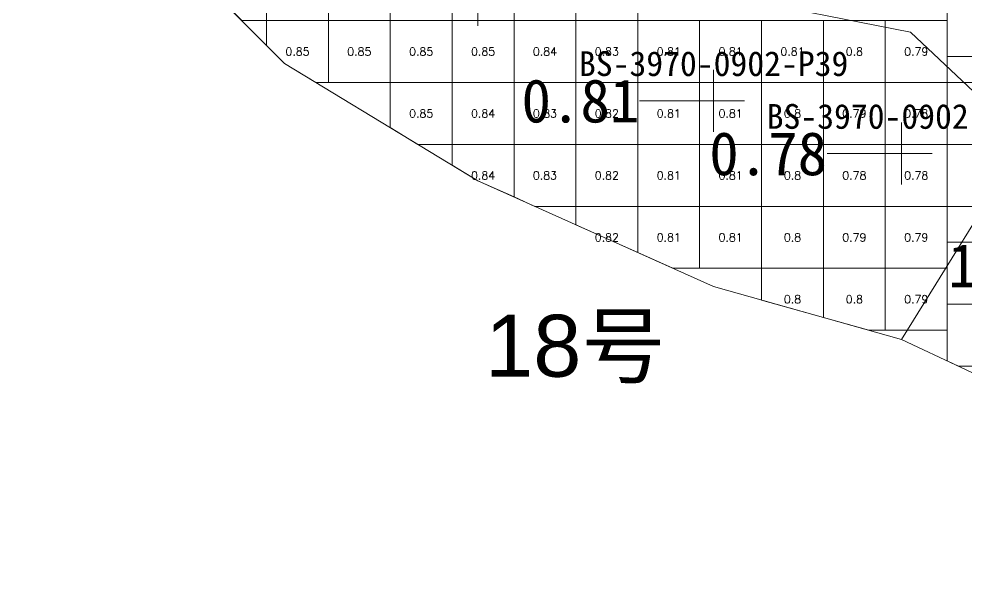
# Model space of a CAD drawing. Header units: inches. Extents: x 469759 to 470079, y 4349683 to 4349873.
# Drawn here: x 469880.54 to 469895.84, y 4349697.09 to 4349706.12 of the extents above; entities that cross this region are included whole.
import ezdxf
from ezdxf.enums import TextEntityAlignment as Align

# ---------------------------------------------------------------- set-up
doc = ezdxf.new("R2010")
doc.units = ezdxf.units.IN
doc.header["$MEASUREMENT"] = 0
for name, color, linetype, lineweight in [('孔口文字', 7, 'Continuous', 0), ('点', 7, 'Continuous', 0), ('爆区方格网', 7, 'Continuous', 0), ('线条', 7, 'Continuous', 0), ('钻孔', 7, 'Continuous', 0)]:
    doc.layers.add(name, color=color, linetype=linetype, lineweight=lineweight)
doc.styles.add('3dmine_textStyle_1', font='txt.shx', dxfattribs={"height": 1, "bigfont": 'gbcbig.shx'})
doc.styles.add('3dmine_textStyle_2', font='arial.ttf', dxfattribs={"height": 1})
doc.styles.add('3dmine_textStyle_3', font='SimSun.ttf', dxfattribs={"height": 1})

msp = doc.modelspace()

# ---------------------------------------------------------------- hatches: boundary and pattern name
at = {"layer": '钻孔', "linetype": 'Continuous', "lineweight": 0, "true_color": 0x00ffff, "extrusion": (0, 1, 0)}
for points in [[(-469892.765, 3959.613), (-469891.765, 3959.613), (-469891.765, 3971.613), (-469892.765, 3971.613)], [(-469895.799, 3959.523), (-469894.799, 3959.523), (-469894.799, 3971.523), (-469895.799, 3971.523)]]:
    msp.add_hatch(color=4, dxfattribs=at).paths.add_polyline_path(points, flags=0)

# ---------------------------------------------------------------- linework, layer by layer
at = {"color": 5, "linetype": 'Continuous', "lineweight": 0, "true_color": 0x0000ff}
msp.add_lwpolyline([(469922.715, 4349702.65), (469918.259, 4349703.257), (469916.336, 4349706.015), (469908.883, 4349706.209), (469905.8, 4349704.412), (469905.452, 4349702.475), (469902.186, 4349700.604), (469902.407, 4349697.09), (469898.66, 4349699.136), (469894.799, 4349700.944), (469896.801, 4349704.163), (469894.947, 4349705.902), (469891.977, 4349706.493), (469889.894, 4349706.624), (469888.385, 4349708.117), (469890.698, 4349710.086), (469888.746, 4349711.711), (469884.89, 4349709.988), (469881.832, 4349708.397), (469880.538, 4349711.441), (469883.538, 4349714.441)], dxfattribs=at)
at = {"color": 4, "linetype": 'Continuous', "lineweight": 0, "true_color": 0x00ffff}
msp.add_lwpolyline([(469894.799, 4349700.944), (469896.801, 4349704.163), (469894.947, 4349705.902), (469891.977, 4349706.493), (469889.894, 4349706.624), (469888.385, 4349708.117), (469890.698, 4349710.086), (469888.746, 4349711.711), (469884.89, 4349709.988), (469881.832, 4349708.397), (469884.832, 4349705.397), (469887.955, 4349703.505), (469891.765, 4349701.796), (469894.799, 4349700.944), (469896.801, 4349704.163), (469894.799, 4349700.944)], dxfattribs=at)
at = {"layer": '点', "color": 138, "linetype": 'Continuous', "lineweight": 0, "true_color": 0x004c4c}
for points, elevation in [([(469887.955, 4349706.005), (469887.955, 4349707.005)], 3971.661), ([(469891.765, 4349704.296), (469891.765, 4349705.296)], 3971.613), ([(469892.265, 4349704.796), (469891.265, 4349704.796)], 3971.613), ([(469894.799, 4349703.444), (469894.799, 4349704.444)], 3971.523), ([(469895.299, 4349703.944), (469894.299, 4349703.944)], 3971.523)]:
    msp.add_lwpolyline(points, dxfattribs=dict(at, elevation=elevation))
at = {"layer": '爆区方格网', "color": 4, "linetype": 'Continuous', "lineweight": 0, "true_color": 0x00ffff, "elevation": 3971.523}
for points in [[(469884.539, 4349706.091), (469884.138, 4349706.091), (469883.539, 4349706.69), (469883.539, 4349707.091), (469884.539, 4349707.091), (469884.539, 4349706.091)], [(469885.539, 4349706.091), (469884.539, 4349706.091), (469884.539, 4349707.091), (469885.539, 4349707.091), (469885.539, 4349706.091)], [(469886.539, 4349706.091), (469885.539, 4349706.091), (469885.539, 4349707.091), (469886.539, 4349707.091), (469886.539, 4349706.091)], [(469887.539, 4349706.091), (469886.539, 4349706.091), (469886.539, 4349707.091), (469887.539, 4349707.091), (469887.539, 4349706.091)], [(469888.539, 4349706.091), (469887.539, 4349706.091), (469887.539, 4349707.091), (469888.539, 4349707.091), (469888.539, 4349706.091)], [(469889.539, 4349706.091), (469888.539, 4349706.091), (469888.539, 4349707.091), (469889.539, 4349707.091), (469889.539, 4349706.091)], [(469890.539, 4349706.091), (469889.539, 4349706.091), (469889.539, 4349707.091), (469890.539, 4349707.091), (469890.539, 4349706.091)], [(469885.539, 4349705.091), (469885.337, 4349705.091), (469884.832, 4349705.397), (469884.539, 4349705.69), (469884.539, 4349706.091), (469885.539, 4349706.091), (469885.539, 4349705.091)], [(469886.539, 4349705.091), (469885.539, 4349705.091), (469885.539, 4349706.091), (469886.539, 4349706.091), (469886.539, 4349705.091)], [(469887.539, 4349705.091), (469886.539, 4349705.091), (469886.539, 4349706.091), (469887.539, 4349706.091), (469887.539, 4349705.091)], [(469888.539, 4349705.091), (469887.539, 4349705.091), (469887.539, 4349706.091), (469888.539, 4349706.091), (469888.539, 4349705.091)], [(469889.539, 4349705.091), (469888.539, 4349705.091), (469888.539, 4349706.091), (469889.539, 4349706.091), (469889.539, 4349705.091)], [(469890.539, 4349705.091), (469889.539, 4349705.091), (469889.539, 4349706.091), (469890.539, 4349706.091), (469890.539, 4349705.091)], [(469891.539, 4349705.091), (469890.539, 4349705.091), (469890.539, 4349706.091), (469891.539, 4349706.091), (469891.539, 4349705.091)], [(469892.539, 4349705.091), (469891.539, 4349705.091), (469891.539, 4349706.091), (469892.539, 4349706.091), (469892.539, 4349705.091)], [(469893.539, 4349705.091), (469892.539, 4349705.091), (469892.539, 4349706.091), (469893.539, 4349706.091), (469893.539, 4349705.091)], [(469894.539, 4349705.091), (469893.539, 4349705.091), (469893.539, 4349706.091), (469894.539, 4349706.091), (469894.539, 4349705.091)], [(469895.539, 4349705.091), (469894.539, 4349705.091), (469894.539, 4349706.091), (469895.539, 4349706.091), (469895.539, 4349705.091)], [(469887.539, 4349704.091), (469886.987, 4349704.091), (469886.539, 4349704.363), (469886.539, 4349705.091), (469887.539, 4349705.091), (469887.539, 4349704.091)], [(469888.539, 4349704.091), (469887.539, 4349704.091), (469887.539, 4349705.091), (469888.539, 4349705.091), (469888.539, 4349704.091)], [(469889.539, 4349704.091), (469888.539, 4349704.091), (469888.539, 4349705.091), (469889.539, 4349705.091), (469889.539, 4349704.091)], [(469890.539, 4349704.091), (469889.539, 4349704.091), (469889.539, 4349705.091), (469890.539, 4349705.091), (469890.539, 4349704.091)], [(469891.539, 4349704.091), (469890.539, 4349704.091), (469890.539, 4349705.091), (469891.539, 4349705.091), (469891.539, 4349704.091)], [(469892.539, 4349704.091), (469891.539, 4349704.091), (469891.539, 4349705.091), (469892.539, 4349705.091), (469892.539, 4349704.091)], [(469893.539, 4349704.091), (469892.539, 4349704.091), (469892.539, 4349705.091), (469893.539, 4349705.091), (469893.539, 4349704.091)], [(469894.539, 4349704.091), (469893.539, 4349704.091), (469893.539, 4349705.091), (469894.539, 4349705.091), (469894.539, 4349704.091)], [(469895.539, 4349704.091), (469894.539, 4349704.091), (469894.539, 4349705.091), (469895.539, 4349705.091), (469895.539, 4349704.091)], [(469896.539, 4349704.091), (469895.539, 4349704.091), (469895.539, 4349705.091), (469896.539, 4349705.091), (469896.539, 4349704.091)], [(469888.539, 4349703.243), (469887.955, 4349703.505), (469887.539, 4349703.757), (469887.539, 4349704.091), (469888.539, 4349704.091), (469888.539, 4349703.243)], [(469889.539, 4349703.091), (469888.877, 4349703.091), (469888.539, 4349703.243), (469888.539, 4349704.091), (469889.539, 4349704.091), (469889.539, 4349703.091)], [(469890.539, 4349703.091), (469889.539, 4349703.091), (469889.539, 4349704.091), (469890.539, 4349704.091), (469890.539, 4349703.091)], [(469891.539, 4349703.091), (469890.539, 4349703.091), (469890.539, 4349704.091), (469891.539, 4349704.091), (469891.539, 4349703.091)], [(469892.539, 4349703.091), (469891.539, 4349703.091), (469891.539, 4349704.091), (469892.539, 4349704.091), (469892.539, 4349703.091)], [(469893.539, 4349703.091), (469892.539, 4349703.091), (469892.539, 4349704.091), (469893.539, 4349704.091), (469893.539, 4349703.091)], [(469894.539, 4349703.091), (469893.539, 4349703.091), (469893.539, 4349704.091), (469894.539, 4349704.091), (469894.539, 4349703.091)], [(469895.539, 4349703.091), (469894.539, 4349703.091), (469894.539, 4349704.091), (469895.539, 4349704.091), (469895.539, 4349703.091)], [(469896.539, 4349703.091), (469895.539, 4349703.091), (469895.539, 4349704.091), (469896.539, 4349704.091), (469896.539, 4349703.091)], [(469890.539, 4349702.346), (469889.539, 4349702.794), (469889.539, 4349703.091), (469890.539, 4349703.091), (469890.539, 4349702.346)], [(469891.539, 4349702.091), (469891.106, 4349702.091), (469890.539, 4349702.346), (469890.539, 4349703.091), (469891.539, 4349703.091), (469891.539, 4349702.091)], [(469892.539, 4349702.091), (469891.539, 4349702.091), (469891.539, 4349703.091), (469892.539, 4349703.091), (469892.539, 4349702.091)], [(469893.539, 4349702.091), (469892.539, 4349702.091), (469892.539, 4349703.091), (469893.539, 4349703.091), (469893.539, 4349702.091)], [(469894.539, 4349702.091), (469893.539, 4349702.091), (469893.539, 4349703.091), (469894.539, 4349703.091), (469894.539, 4349702.091)], [(469895.539, 4349702.091), (469894.539, 4349702.091), (469894.539, 4349703.091), (469895.539, 4349703.091), (469895.539, 4349702.091)], [(469893.539, 4349701.298), (469892.539, 4349701.579), (469892.539, 4349702.091), (469893.539, 4349702.091), (469893.539, 4349701.298)], [(469894.539, 4349701.091), (469894.275, 4349701.091), (469893.539, 4349701.298), (469893.539, 4349702.091), (469894.539, 4349702.091), (469894.539, 4349701.091)], [(469895.539, 4349701.091), (469894.539, 4349701.091), (469894.539, 4349702.091), (469895.539, 4349702.091), (469895.539, 4349701.091)]]:
    msp.add_lwpolyline(points, dxfattribs=at)
at = {"layer": '爆区方格网', "color": 5, "linetype": 'Continuous', "lineweight": 0, "true_color": 0x0000ff, "elevation": 3971.535}
for points in [[(469896.539, 4349705.513), (469895.539, 4349705.513), (469895.539, 4349706.513), (469896.539, 4349706.513), (469896.539, 4349705.513)], [(469896.539, 4349701.513), (469895.539, 4349701.513), (469895.539, 4349702.091), (469895.539, 4349702.513), (469896.539, 4349702.513), (469896.539, 4349701.513)], [(469896.539, 4349700.513), (469895.72, 4349700.513), (469895.539, 4349700.598), (469895.539, 4349701.091), (469895.539, 4349701.513), (469896.539, 4349701.513), (469896.539, 4349700.513)]]:
    msp.add_lwpolyline(points, dxfattribs=at)
at = {"layer": '线条', "color": 138, "linetype": 'Continuous', "lineweight": 0, "true_color": 0x004c4c}
for points, elevation in [([(469891.765, 4349704.796), (469891.765, 4349704.796), (469891.765, 4349704.796)], 3971.613), ([(469894.799, 4349703.944), (469894.799, 4349703.944), (469894.799, 4349703.944)], 3971.523)]:
    msp.add_lwpolyline(points, dxfattribs=dict(at, elevation=elevation))
at = {"layer": '钻孔', "color": 4, "linetype": 'Continuous', "lineweight": 0, "true_color": 0x00ffff}
for points, elevation in [([(469891.765, 4349704.796), (469890.565, 4349704.796)], 3971.613), ([(469891.765, 4349704.796), (469890.565, 4349704.796)], 3959.613), ([(469894.799, 4349703.944), (469893.599, 4349703.944)], 3971.523), ([(469894.799, 4349703.944), (469893.599, 4349703.944)], 3959.523)]:
    msp.add_lwpolyline(points, dxfattribs=dict(at, elevation=elevation))

# ---------------------------------------------------------------- texts
at = {"color": 4, "linetype": 'Continuous', "lineweight": 0, "true_color": 0x00ffff, "style": '3dmine_textStyle_1'}
for s, p in [('0.85', (469885.039, 4349705.591, 3971.523)), ('0.85', (469886.039, 4349705.591, 3971.523)), ('0.85', (469887.039, 4349705.591, 3971.523)), ('0.85', (469888.039, 4349705.591, 3971.523)), ('0.84', (469889.039, 4349705.591, 3971.523)), ('0.83', (469890.039, 4349705.591, 3971.523)), ('0.81', (469891.039, 4349705.591, 3971.523)), ('0.81', (469892.039, 4349705.591, 3971.523)), ('0.81', (469893.039, 4349705.591, 3971.523)), ('0.8', (469894.039, 4349705.591, 3971.523)), ('0.79', (469895.039, 4349705.591, 3971.523)), ('0.85', (469887.039, 4349704.591, 3971.523)), ('0.84', (469888.039, 4349704.591, 3971.523)), ('0.83', (469889.039, 4349704.591, 3971.523)), ('0.82', (469890.039, 4349704.591, 3971.523)), ('0.81', (469891.039, 4349704.591, 3971.523)), ('0.81', (469892.039, 4349704.591, 3971.523)), ('0.8', (469893.039, 4349704.591, 3971.523)), ('0.79', (469894.039, 4349704.591, 3971.523)), ('0.78', (469895.039, 4349704.591, 3971.523)), ('0.84', (469888.039, 4349703.591, 3971.523)), ('0.83', (469889.039, 4349703.591, 3971.523)), ('0.82', (469890.039, 4349703.591, 3971.523)), ('0.81', (469891.039, 4349703.591, 3971.523)), ('0.81', (469892.039, 4349703.591, 3971.523)), ('0.8', (469893.039, 4349703.591, 3971.523)), ('0.78', (469894.039, 4349703.591, 3971.523)), ('0.78', (469895.039, 4349703.591, 3971.523)), ('0.82', (469890.039, 4349702.591, 3971.523)), ('0.81', (469891.039, 4349702.591, 3971.523)), ('0.81', (469892.039, 4349702.591, 3971.523)), ('0.8', (469893.039, 4349702.591, 3971.523)), ('0.79', (469894.039, 4349702.591, 3971.523)), ('0.79', (469895.039, 4349702.591, 3971.523)), ('0.8', (469893.039, 4349701.591, 3971.523)), ('0.8', (469894.039, 4349701.591, 3971.523)), ('0.79', (469895.039, 4349701.591, 3971.523))]:
    msp.add_text(s, height=0.13, dxfattribs=at).set_placement(p, align=Align.MIDDLE_CENTER)
at = {"color": 7, "linetype": 'Continuous', "lineweight": 0, "style": '3dmine_textStyle_2'}
msp.add_text('18号', height=1, dxfattribs=at).set_placement((469888.073, 4349700.341, 1985.963))
at = {"layer": '孔口文字', "color": 138, "linetype": 'Continuous', "lineweight": 0, "true_color": 0x004c4c, "style": '3dmine_textStyle_3'}
for s, p in [('BS-3970-0902-P39', (469891.765, 4349705.196, 3971.613)), ('BS-3970-0902-P40', (469894.799, 4349704.344, 3971.523))]:
    msp.add_text(s, height=0.4, dxfattribs=at).set_placement(p, align=Align.CENTER)
at = {"layer": '钻孔', "color": 4, "linetype": 'Continuous', "lineweight": 0, "true_color": 0x00ffff, "style": '3dmine_textStyle_3'}
for s, p in [('0.81', (469890.565, 4349704.796, 3971.613)), ('0.78', (469893.599, 4349703.944, 3971.523))]:
    msp.add_text(s, height=0.7, dxfattribs=at).set_placement(p, align=Align.MIDDLE_RIGHT)
at = {"layer": '钻孔', "color": 5, "linetype": 'Continuous', "lineweight": 0, "true_color": 0x0000ff, "style": '3dmine_textStyle_3'}
msp.add_text('1.06', height=0.7, dxfattribs=at).set_placement((469897.46, 4349702.136, 3971.623), align=Align.MIDDLE_RIGHT)

doc.saveas('drawing.dxf')
